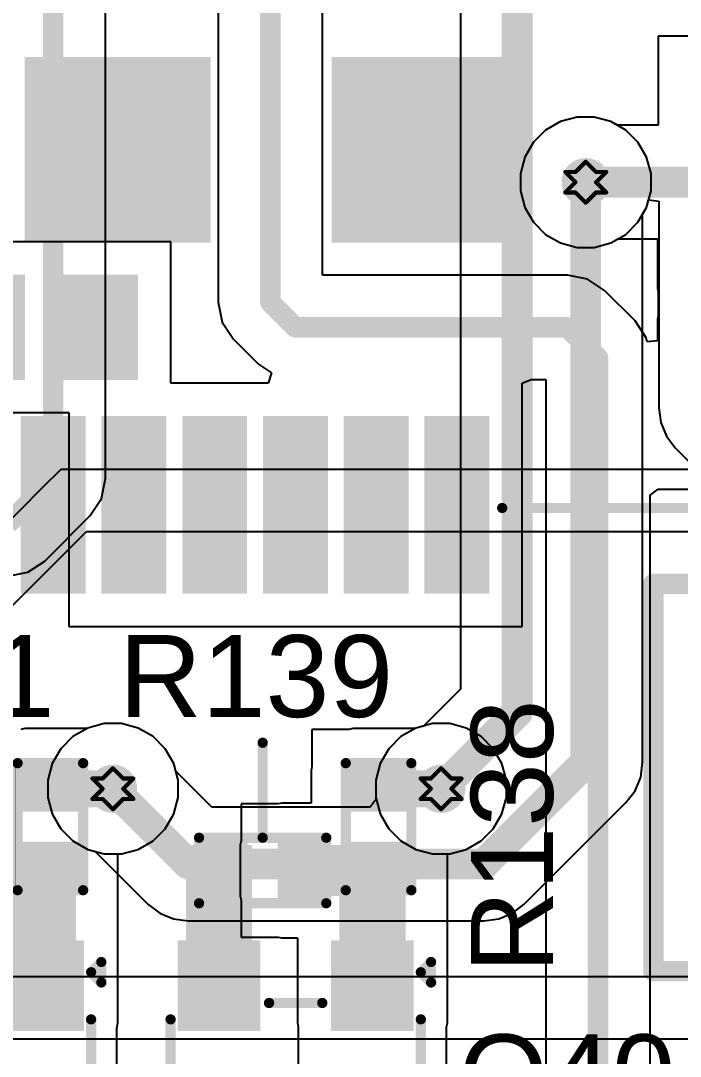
# Model space of a CAD drawing. Header units: inches. Extents: x -3 to 5437, y -3 to 5435.
# Drawn here: x 63.97 to 72.14, y 78.9 to 91.74 of the extents above; entities that cross this region are included whole.
import ezdxf

# ---------------------------------------------------------------- set-up
doc = ezdxf.new("R2010")
doc.units = ezdxf.units.IN
for name, color, linetype in [('Bottom Layer', 5, 'Continuous'), ('Bottom Solder', 6, 'Continuous'), ('Drill Drawing', 1, 'Continuous'), ('GND', 16, 'Continuous'), ('PWR', 76, 'Continuous'), ('Top Layer', 1, 'Continuous'), ('Top Overlay', 2, 'Continuous'), ('Top Paste', 8, 'Continuous'), ('Top Solder', 216, 'Continuous'), ('Via Holes', 16, 'Continuous')]:
    doc.layers.add(name, color=color, linetype=linetype)
doc.styles.add('Arial', font='', dxfattribs={"height": 0.2})
doc.styles.get('Arial').set_extended_font_data('Arial')

# ---------------------------------------------------------------- blocks, each defined once
blk = doc.blocks.new('A7672E__FASE__76')
at = {"layer": 'Top Layer'}
for points in [[(8.65, 6.55), (6.55, 6.55), (6.55, 8.65), (8.65, 8.65)], [(13, 8.3), (13, 7.7), (11, 7.7), (11, 8.3)], [(13, 7.3), (13, 6.7), (11, 6.7), (11, 7.3)], [(13, 6.3), (13, 5.7), (11, 5.7), (11, 6.3)], [(13, 5.3), (13, 4.7), (11, 4.7), (11, 5.3)], [(8.65, 2.75), (6.55, 2.75), (6.55, 4.85), (8.65, 4.85)], [(13, 4.3), (13, 3.7), (11, 3.7), (11, 4.3)], [(10.35, 3.05), (9.25, 3.05), (9.25, 3.95), (10.35, 3.95)], [(13, 3.3), (13, 2.7), (11, 2.7), (11, 3.3)]]:
    blk.add_hatch(color=1, dxfattribs=at).paths.add_polyline_path(points)
at = {"layer": 'Top Paste'}
for points in [[(8.65, 6.55), (6.55, 6.55), (6.55, 8.65), (8.65, 8.65)], [(13, 8.3), (13, 7.7), (11, 7.7), (11, 8.3)], [(13, 7.3), (13, 6.7), (11, 6.7), (11, 7.3)], [(13, 6.3), (13, 5.7), (11, 5.7), (11, 6.3)], [(13, 5.3), (13, 4.7), (11, 4.7), (11, 5.3)], [(8.65, 2.75), (6.55, 2.75), (6.55, 4.85), (8.65, 4.85)], [(13, 4.3), (13, 3.7), (11, 3.7), (11, 4.3)], [(10.35, 3.05), (9.25, 3.05), (9.25, 3.95), (10.35, 3.95)], [(13, 3.3), (13, 2.7), (11, 2.7), (11, 3.3)]]:
    blk.add_hatch(color=8, dxfattribs=at).paths.add_polyline_path(points)
at = {"layer": 'Top Solder'}
for points in [[(8.752, 6.448), (6.448, 6.448), (6.448, 8.752), (8.752, 8.752)], [(13.102, 8.402), (13.102, 7.598), (10.898, 7.598), (10.898, 8.402)], [(13.102, 7.402), (13.102, 6.598), (10.898, 6.598), (10.898, 7.402)], [(13.102, 6.402), (13.102, 5.598), (10.898, 5.598), (10.898, 6.402)], [(13.102, 5.402), (13.102, 4.598), (10.898, 4.598), (10.898, 5.402)], [(8.752, 2.648), (6.448, 2.648), (6.448, 4.952), (8.752, 4.952)], [(13.102, 4.402), (13.102, 3.598), (10.898, 3.598), (10.898, 4.402)], [(10.452, 2.948), (9.148, 2.948), (9.148, 4.052), (10.452, 4.052)], [(13.102, 3.402), (13.102, 2.598), (10.898, 2.598), (10.898, 3.402)], [(10.452, 1.548), (9.148, 1.548), (9.148, 2.652), (10.452, 2.652)]]:
    blk.add_hatch(color=216, dxfattribs=at).paths.add_polyline_path(points)
at = {"layer": 'Top Overlay'}
blk.add_lwpolyline([(12.04, 8.56, 0.127, 0.127, 0), (12.04, 12.065, 0.127, 0.127, 0)], format="xyseb", dxfattribs=at)
blk.add_lwpolyline([(12.008, 8.56, 0.0635, 0.0635, 1), (12.071, 8.56, 0.0635, 0.0635, 1)], format="xyseb", close=True, dxfattribs=at)
blk = doc.blocks.new('SOT_23_89')
at = {"layer": 'Top Layer'}
for points in [[(-0.41, 1.46), (0.41, 1.46), (0.41, 0.54), (-0.41, 0.54)], [(-1.36, -0.54), (-0.54, -0.54), (-0.54, -1.46), (-1.36, -1.46)], [(0.54, -0.54), (1.36, -0.54), (1.36, -1.46), (0.54, -1.46)]]:
    blk.add_hatch(color=1, dxfattribs=at).paths.add_polyline_path(points)
at = {"layer": 'Top Paste'}
for points in [[(-0.41, 1.46), (0.41, 1.46), (0.41, 0.54), (-0.41, 0.54)], [(-1.36, -0.54), (-0.54, -0.54), (-0.54, -1.46), (-1.36, -1.46)], [(0.54, -0.54), (1.36, -0.54), (1.36, -1.46), (0.54, -1.46)]]:
    blk.add_hatch(color=8, dxfattribs=at).paths.add_polyline_path(points)
at = {"layer": 'Top Solder'}
for points in [[(-0.512, 1.562), (0.512, 1.562), (0.512, 0.438), (-0.512, 0.438)], [(-1.462, -0.438), (-0.438, -0.438), (-0.438, -1.562), (-1.462, -1.562)], [(0.438, -0.438), (1.462, -0.438), (1.462, -1.562), (0.438, -1.562)]]:
    blk.add_hatch(color=216, dxfattribs=at).paths.add_polyline_path(points)
at = {"layer": 'Top Overlay'}
for points in [[(-1.549, 0.813, 0.127, 0.127, 0), (-1.549, -0.584, 0.127, 0.127, 0)], [(-0.559, 0.813, 0.127, 0.127, 0), (-1.549, 0.813, 0.127, 0.127, 0)], [(1.549, 0.813, 0.127, 0.127, 0), (0.559, 0.813, 0.127, 0.127, 0)], [(1.549, 0.813, 0.127, 0.127, 0), (1.549, -0.584, 0.127, 0.127, 0)], [(0.33, -0.787, 0.127, 0.127, 0), (-0.33, -0.787, 0.127, 0.127, 0)], [(-1.549, -1.168, 0.127, 0.127, 0), (-1.676, -1.041, 0.127, 0.127, 0)], [(-1.676, -1.041, 0.127, 0.127, 0), (-1.676, -1.295, 0.127, 0.127, 0)], [(-1.549, -1.168, 0.127, 0.127, 0), (-1.676, -1.295, 0.127, 0.127, 0)]]:
    blk.add_lwpolyline(points, format="xyseb", dxfattribs=at)
for points in [[(-1.581, 0.813, 0.0635, 0.0635, 1), (-1.518, 0.813, 0.0635, 0.0635, 1)], [(-1.581, 0.813, 0.0635, 0.0635, 1), (-1.518, 0.813, 0.0635, 0.0635, 1)], [(-0.591, 0.813, 0.0635, 0.0635, 1), (-0.527, 0.813, 0.0635, 0.0635, 1)], [(0.527, 0.813, 0.0635, 0.0635, 1), (0.591, 0.813, 0.0635, 0.0635, 1)], [(1.518, 0.813, 0.0635, 0.0635, 1), (1.581, 0.813, 0.0635, 0.0635, 1)], [(1.518, 0.813, 0.0635, 0.0635, 1), (1.581, 0.813, 0.0635, 0.0635, 1)], [(-1.581, -0.584, 0.0635, 0.0635, 1), (-1.518, -0.584, 0.0635, 0.0635, 1)], [(1.518, -0.584, 0.0635, 0.0635, 1), (1.581, -0.584, 0.0635, 0.0635, 1)], [(-0.362, -0.787, 0.0635, 0.0635, 1), (-0.298, -0.787, 0.0635, 0.0635, 1)], [(0.298, -0.787, 0.0635, 0.0635, 1), (0.362, -0.787, 0.0635, 0.0635, 1)], [(-1.708, -1.041, 0.0635, 0.0635, 1), (-1.645, -1.041, 0.0635, 0.0635, 1)], [(-1.708, -1.041, 0.0635, 0.0635, 1), (-1.645, -1.041, 0.0635, 0.0635, 1)], [(-1.581, -1.168, 0.0635, 0.0635, 1), (-1.518, -1.168, 0.0635, 0.0635, 1)], [(-1.581, -1.168, 0.0635, 0.0635, 1), (-1.518, -1.168, 0.0635, 0.0635, 1)], [(-1.708, -1.295, 0.0635, 0.0635, 1), (-1.645, -1.295, 0.0635, 0.0635, 1)], [(-1.708, -1.295, 0.0635, 0.0635, 1), (-1.645, -1.295, 0.0635, 0.0635, 1)]]:
    blk.add_lwpolyline(points, format="xyseb", close=True, dxfattribs=at)
blk = doc.blocks.new('R___0402_179')
at = {"layer": 'Top Layer'}
for points in [[(-0.699, -0.318), (-0.699, 0.317), (-0.241, 0.317), (-0.241, -0.318)], [(0.241, -0.318), (0.241, 0.317), (0.699, 0.317), (0.699, -0.318)]]:
    blk.add_hatch(color=1, dxfattribs=at).paths.add_polyline_path(points)
at = {"layer": 'Top Paste'}
for points in [[(-0.699, -0.318), (-0.699, 0.317), (-0.241, 0.317), (-0.241, -0.318)], [(0.241, -0.318), (0.241, 0.317), (0.699, 0.317), (0.699, -0.318)]]:
    blk.add_hatch(color=8, dxfattribs=at).paths.add_polyline_path(points)
at = {"layer": 'Top Solder'}
for points in [[(-0.754, -0.373), (-0.754, 0.373), (-0.186, 0.373), (-0.186, -0.373)], [(0.186, -0.373), (0.186, 0.373), (0.754, 0.373), (0.754, -0.373)]]:
    blk.add_hatch(color=216, dxfattribs=at).paths.add_polyline_path(points)
at = {"layer": 'Top Overlay'}
for points in [[(0.787, 0.406, 0.127, 0.127, 0), (-0.787, 0.406, 0.127, 0.127, 0)], [(-0.787, -0.406, 0.127, 0.127, 0), (-0.787, 0.406, 0.127, 0.127, 0)], [(0.787, -0.406, 0.127, 0.127, 0), (0.787, 0.406, 0.127, 0.127, 0)], [(0.787, -0.406, 0.127, 0.127, 0), (-0.787, -0.406, 0.127, 0.127, 0)], [(0.813, -0.432, 0.00323, 0.00323, 0), (-0.813, -0.432, 0.00323, 0.00323, 0)]]:
    blk.add_lwpolyline(points, format="xyseb", dxfattribs=at)
for points in [[(-0.819, 0.406, 0.0635, 0.0635, 1), (-0.756, 0.406, 0.0635, 0.0635, 1)], [(-0.819, 0.406, 0.0635, 0.0635, 1), (-0.756, 0.406, 0.0635, 0.0635, 1)], [(0.756, 0.406, 0.0635, 0.0635, 1), (0.819, 0.406, 0.0635, 0.0635, 1)], [(0.756, 0.406, 0.0635, 0.0635, 1), (0.819, 0.406, 0.0635, 0.0635, 1)], [(-0.819, -0.406, 0.0635, 0.0635, 1), (-0.756, -0.406, 0.0635, 0.0635, 1)], [(-0.819, -0.406, 0.0635, 0.0635, 1), (-0.756, -0.406, 0.0635, 0.0635, 1)], [(0.756, -0.406, 0.0635, 0.0635, 1), (0.819, -0.406, 0.0635, 0.0635, 1)], [(0.756, -0.406, 0.0635, 0.0635, 1), (0.819, -0.406, 0.0635, 0.0635, 1)], [(-0.814, -0.432, 0.00161, 0.00161, 1), (-0.812, -0.432, 0.00161, 0.00161, 1)], [(0.812, -0.432, 0.00161, 0.00161, 1), (0.814, -0.432, 0.00161, 0.00161, 1)]]:
    blk.add_lwpolyline(points, format="xyseb", close=True, dxfattribs=at)
blk = doc.blocks.new('R___0402_181')
at = {"layer": 'Top Layer'}
for points in [[(-0.699, -0.318), (-0.699, 0.318), (-0.241, 0.318), (-0.241, -0.318)], [(0.241, -0.318), (0.241, 0.318), (0.699, 0.318), (0.699, -0.318)]]:
    blk.add_hatch(color=1, dxfattribs=at).paths.add_polyline_path(points)
at = {"layer": 'Top Paste'}
for points in [[(-0.699, -0.318), (-0.699, 0.318), (-0.241, 0.318), (-0.241, -0.318)], [(0.241, -0.318), (0.241, 0.318), (0.699, 0.318), (0.699, -0.318)]]:
    blk.add_hatch(color=8, dxfattribs=at).paths.add_polyline_path(points)
at = {"layer": 'Top Solder'}
for points in [[(-0.754, -0.373), (-0.754, 0.373), (-0.186, 0.373), (-0.186, -0.373)], [(0.186, -0.373), (0.186, 0.373), (0.754, 0.373), (0.754, -0.373)]]:
    blk.add_hatch(color=216, dxfattribs=at).paths.add_polyline_path(points)
at = {"layer": 'Top Overlay'}
for points in [[(-0.787, 0.406, 0.127, 0.127, 0), (0.787, 0.406, 0.127, 0.127, 0)], [(-0.787, -0.406, 0.127, 0.127, 0), (-0.787, 0.406, 0.127, 0.127, 0)], [(0.787, -0.406, 0.127, 0.127, 0), (0.787, 0.406, 0.127, 0.127, 0)], [(-0.787, -0.406, 0.127, 0.127, 0), (0.787, -0.406, 0.127, 0.127, 0)], [(-0.813, -0.432, 0.00323, 0.00323, 0), (0.813, -0.432, 0.00323, 0.00323, 0)]]:
    blk.add_lwpolyline(points, format="xyseb", dxfattribs=at)
for points in [[(-0.819, 0.406, 0.0635, 0.0635, 1), (-0.756, 0.406, 0.0635, 0.0635, 1)], [(-0.819, 0.406, 0.0635, 0.0635, 1), (-0.756, 0.406, 0.0635, 0.0635, 1)], [(0.756, 0.406, 0.0635, 0.0635, 1), (0.819, 0.406, 0.0635, 0.0635, 1)], [(0.756, 0.406, 0.0635, 0.0635, 1), (0.819, 0.406, 0.0635, 0.0635, 1)], [(-0.819, -0.406, 0.0635, 0.0635, 1), (-0.756, -0.406, 0.0635, 0.0635, 1)], [(-0.819, -0.406, 0.0635, 0.0635, 1), (-0.756, -0.406, 0.0635, 0.0635, 1)], [(0.756, -0.406, 0.0635, 0.0635, 1), (0.819, -0.406, 0.0635, 0.0635, 1)], [(0.756, -0.406, 0.0635, 0.0635, 1), (0.819, -0.406, 0.0635, 0.0635, 1)], [(-0.814, -0.432, 0.00161, 0.00161, 1), (-0.812, -0.432, 0.00161, 0.00161, 1)], [(0.812, -0.432, 0.00161, 0.00161, 1), (0.814, -0.432, 0.00161, 0.00161, 1)]]:
    blk.add_lwpolyline(points, format="xyseb", close=True, dxfattribs=at)
blk = doc.blocks.new('R___0402_182')
at = {"layer": 'Top Layer'}
for points in [[(-0.699, -0.318), (-0.699, 0.317), (-0.241, 0.317), (-0.241, -0.318)], [(0.241, -0.318), (0.241, 0.317), (0.699, 0.317), (0.699, -0.318)]]:
    blk.add_hatch(color=1, dxfattribs=at).paths.add_polyline_path(points)
at = {"layer": 'Top Paste'}
for points in [[(-0.699, -0.318), (-0.699, 0.317), (-0.241, 0.317), (-0.241, -0.318)], [(0.241, -0.318), (0.241, 0.317), (0.699, 0.317), (0.699, -0.318)]]:
    blk.add_hatch(color=8, dxfattribs=at).paths.add_polyline_path(points)
at = {"layer": 'Top Solder'}
for points in [[(-0.754, -0.373), (-0.754, 0.373), (-0.186, 0.373), (-0.186, -0.373)], [(0.186, -0.373), (0.186, 0.373), (0.754, 0.373), (0.754, -0.373)]]:
    blk.add_hatch(color=216, dxfattribs=at).paths.add_polyline_path(points)
at = {"layer": 'Top Overlay'}
for points in [[(0.787, 0.406, 0.127, 0.127, 0), (-0.787, 0.406, 0.127, 0.127, 0)], [(-0.787, -0.406, 0.127, 0.127, 0), (-0.787, 0.406, 0.127, 0.127, 0)], [(0.787, -0.406, 0.127, 0.127, 0), (0.787, 0.406, 0.127, 0.127, 0)], [(0.787, -0.406, 0.127, 0.127, 0), (-0.787, -0.406, 0.127, 0.127, 0)], [(0.813, -0.432, 0.00323, 0.00323, 0), (-0.813, -0.432, 0.00323, 0.00323, 0)]]:
    blk.add_lwpolyline(points, format="xyseb", dxfattribs=at)
for points in [[(-0.819, 0.406, 0.0635, 0.0635, 1), (-0.756, 0.406, 0.0635, 0.0635, 1)], [(-0.819, 0.406, 0.0635, 0.0635, 1), (-0.756, 0.406, 0.0635, 0.0635, 1)], [(0.756, 0.406, 0.0635, 0.0635, 1), (0.819, 0.406, 0.0635, 0.0635, 1)], [(0.756, 0.406, 0.0635, 0.0635, 1), (0.819, 0.406, 0.0635, 0.0635, 1)], [(-0.819, -0.406, 0.0635, 0.0635, 1), (-0.756, -0.406, 0.0635, 0.0635, 1)], [(-0.819, -0.406, 0.0635, 0.0635, 1), (-0.756, -0.406, 0.0635, 0.0635, 1)], [(0.756, -0.406, 0.0635, 0.0635, 1), (0.819, -0.406, 0.0635, 0.0635, 1)], [(0.756, -0.406, 0.0635, 0.0635, 1), (0.819, -0.406, 0.0635, 0.0635, 1)], [(-0.814, -0.432, 0.00161, 0.00161, 1), (-0.812, -0.432, 0.00161, 0.00161, 1)], [(0.812, -0.432, 0.00161, 0.00161, 1), (0.814, -0.432, 0.00161, 0.00161, 1)]]:
    blk.add_lwpolyline(points, format="xyseb", close=True, dxfattribs=at)
blk = doc.blocks.new('SOT_23_198')
at = {"layer": 'Top Layer'}
for points in [[(-0.41, 1.46), (0.41, 1.46), (0.41, 0.54), (-0.41, 0.54)], [(-1.36, -0.54), (-0.54, -0.54), (-0.54, -1.46), (-1.36, -1.46)], [(0.54, -0.54), (1.36, -0.54), (1.36, -1.46), (0.54, -1.46)]]:
    blk.add_hatch(color=1, dxfattribs=at).paths.add_polyline_path(points)
at = {"layer": 'Top Paste'}
for points in [[(-0.41, 1.46), (0.41, 1.46), (0.41, 0.54), (-0.41, 0.54)], [(-1.36, -0.54), (-0.54, -0.54), (-0.54, -1.46), (-1.36, -1.46)], [(0.54, -0.54), (1.36, -0.54), (1.36, -1.46), (0.54, -1.46)]]:
    blk.add_hatch(color=8, dxfattribs=at).paths.add_polyline_path(points)
at = {"layer": 'Top Solder'}
for points in [[(-0.512, 1.562), (0.512, 1.562), (0.512, 0.438), (-0.512, 0.438)], [(-1.462, -0.438), (-0.438, -0.438), (-0.438, -1.562), (-1.462, -1.562)], [(0.438, -0.438), (1.462, -0.438), (1.462, -1.562), (0.438, -1.562)]]:
    blk.add_hatch(color=216, dxfattribs=at).paths.add_polyline_path(points)
at = {"layer": 'Top Overlay'}
for points in [[(-1.549, 0.813, 0.127, 0.127, 0), (-1.549, -0.584, 0.127, 0.127, 0)], [(-0.559, 0.813, 0.127, 0.127, 0), (-1.549, 0.813, 0.127, 0.127, 0)], [(1.549, 0.813, 0.127, 0.127, 0), (0.559, 0.813, 0.127, 0.127, 0)], [(1.549, 0.813, 0.127, 0.127, 0), (1.549, -0.584, 0.127, 0.127, 0)], [(0.33, -0.787, 0.127, 0.127, 0), (-0.33, -0.787, 0.127, 0.127, 0)], [(-1.549, -1.168, 0.127, 0.127, 0), (-1.676, -1.041, 0.127, 0.127, 0)], [(-1.676, -1.041, 0.127, 0.127, 0), (-1.676, -1.295, 0.127, 0.127, 0)], [(-1.549, -1.168, 0.127, 0.127, 0), (-1.676, -1.295, 0.127, 0.127, 0)]]:
    blk.add_lwpolyline(points, format="xyseb", dxfattribs=at)
for points in [[(-1.581, 0.813, 0.0635, 0.0635, 1), (-1.518, 0.813, 0.0635, 0.0635, 1)], [(-1.581, 0.813, 0.0635, 0.0635, 1), (-1.518, 0.813, 0.0635, 0.0635, 1)], [(-0.591, 0.813, 0.0635, 0.0635, 1), (-0.527, 0.813, 0.0635, 0.0635, 1)], [(0.527, 0.813, 0.0635, 0.0635, 1), (0.591, 0.813, 0.0635, 0.0635, 1)], [(1.518, 0.813, 0.0635, 0.0635, 1), (1.581, 0.813, 0.0635, 0.0635, 1)], [(1.518, 0.813, 0.0635, 0.0635, 1), (1.581, 0.813, 0.0635, 0.0635, 1)], [(-1.581, -0.584, 0.0635, 0.0635, 1), (-1.518, -0.584, 0.0635, 0.0635, 1)], [(1.518, -0.584, 0.0635, 0.0635, 1), (1.581, -0.584, 0.0635, 0.0635, 1)], [(-0.362, -0.787, 0.0635, 0.0635, 1), (-0.298, -0.787, 0.0635, 0.0635, 1)], [(0.298, -0.787, 0.0635, 0.0635, 1), (0.362, -0.787, 0.0635, 0.0635, 1)], [(-1.708, -1.041, 0.0635, 0.0635, 1), (-1.645, -1.041, 0.0635, 0.0635, 1)], [(-1.708, -1.041, 0.0635, 0.0635, 1), (-1.645, -1.041, 0.0635, 0.0635, 1)], [(-1.581, -1.168, 0.0635, 0.0635, 1), (-1.518, -1.168, 0.0635, 0.0635, 1)], [(-1.581, -1.168, 0.0635, 0.0635, 1), (-1.518, -1.168, 0.0635, 0.0635, 1)], [(-1.708, -1.295, 0.0635, 0.0635, 1), (-1.645, -1.295, 0.0635, 0.0635, 1)], [(-1.708, -1.295, 0.0635, 0.0635, 1), (-1.645, -1.295, 0.0635, 0.0635, 1)]]:
    blk.add_lwpolyline(points, format="xyseb", close=True, dxfattribs=at)

msp = doc.modelspace()

# ---------------------------------------------------------------- hatches: boundary and pattern name
at = {"layer": 'Bottom Layer'}
h = msp.add_hatch(color=5, dxfattribs=at)
edge = h.paths.add_edge_path()
edge.add_arc((70.968, 89.738), 0.3, 0, 360)
h = msp.add_hatch(color=5, dxfattribs=at)
edge = h.paths.add_edge_path()
edge.add_arc((65.113, 82.22), 0.3, 0, 360)
h = msp.add_hatch(color=5, dxfattribs=at)
edge = h.paths.add_edge_path()
edge.add_arc((69.177, 82.22), 0.3, 0, 360)
at = {"layer": 'Bottom Solder'}
h = msp.add_hatch(color=6, dxfattribs=at)
edge = h.paths.add_edge_path()
edge.add_arc((65.113, 82.22), 0.15, 0, 360)
h = msp.add_hatch(color=6, dxfattribs=at)
edge = h.paths.add_edge_path()
edge.add_arc((69.177, 82.22), 0.15, 0, 360)
at = {"layer": 'GND'}
h = msp.add_hatch(color=16, dxfattribs=at)
edge = h.paths.add_edge_path()
edge.add_arc((70.968, 89.738), 0.3, 0, 360)
h = msp.add_hatch(color=16, dxfattribs=at)
edge = h.paths.add_edge_path()
edge.add_arc((65.113, 82.22), 0.3, 0, 360)
h = msp.add_hatch(color=16, dxfattribs=at)
edge = h.paths.add_edge_path()
edge.add_arc((69.177, 82.22), 0.3, 0, 360)
at = {"layer": 'PWR'}
h = msp.add_hatch(color=76, dxfattribs=at)
edge = h.paths.add_edge_path()
edge.add_arc((70.968, 89.738), 0.3, 0, 360)
h = msp.add_hatch(color=76, dxfattribs=at)
edge = h.paths.add_edge_path()
edge.add_arc((65.113, 82.22), 0.3, 0, 360)
h = msp.add_hatch(color=76, dxfattribs=at)
edge = h.paths.add_edge_path()
edge.add_arc((69.177, 82.22), 0.3, 0, 360)
at = {"layer": 'Top Layer'}
h = msp.add_hatch(color=1, dxfattribs=at)
edge = h.paths.add_edge_path()
edge.add_arc((70.968, 89.738), 0.3, 0, 360)
for points in [[(64.021, 81.991), (65.113, 81.991), (65.113, 82.448), (64.021, 82.448)], [(68.085, 81.991), (69.177, 81.991), (69.177, 82.448), (68.085, 82.448)], [(63.09, 80.886), (64.647, 80.886), (64.647, 81.521), (63.09, 81.521)], [(63.833, 79.318), (64.656, 79.318), (64.656, 81.525), (63.833, 81.525)], [(66.016, 79.318), (66.836, 79.318), (66.836, 81.525), (66.016, 81.525)], [(67.208, 80.89), (68.736, 80.89), (68.736, 81.525), (67.208, 81.525)], [(67.916, 79.318), (68.736, 79.318), (68.736, 81.432), (67.916, 81.432)]]:
    msp.add_hatch(color=1, dxfattribs=at).paths.add_polyline_path(points)
h = msp.add_hatch(color=1, dxfattribs=at)
edge = h.paths.add_edge_path()
edge.add_arc((65.113, 82.22), 0.3, 0, 360)
h = msp.add_hatch(color=1, dxfattribs=at)
edge = h.paths.add_edge_path()
edge.add_arc((69.177, 82.22), 0.3, 0, 360)
at = {"layer": 'Top Solder'}
h = msp.add_hatch(color=216, dxfattribs=at)
edge = h.paths.add_edge_path()
edge.add_arc((65.113, 82.22), 0.15, 0, 360)
h = msp.add_hatch(color=216, dxfattribs=at)
edge = h.paths.add_edge_path()
edge.add_arc((69.177, 82.22), 0.15, 0, 360)
at = {"layer": 'Via Holes'}
h = msp.add_hatch(color=7, dxfattribs=at)
edge = h.paths.add_edge_path()
edge.add_arc((70.968, 89.738), 0.15, 0, 360)
h = msp.add_hatch(color=7, dxfattribs=at)
edge = h.paths.add_edge_path()
edge.add_arc((65.113, 82.22), 0.15, 0, 360)
h = msp.add_hatch(color=7, dxfattribs=at)
edge = h.paths.add_edge_path()
edge.add_arc((69.177, 82.22), 0.15, 0, 360)

# ---------------------------------------------------------------- linework, layer by layer
at = {"layer": 'Bottom Layer'}
for p, q in [((69.415, 103.248), (69.415, 83.455)), ((65.02, 86.064), (65.02, 102.759)), ((71.721, 89.426), (71.746, 89.521)), ((71.746, 89.521), (71.873, 89.504)), ((71.873, 89.504), (71.873, 86.941)), ((71.672, 89.342), (71.721, 89.426)), ((71.672, 82.548), (71.672, 89.342)), ((71.873, 86.941), (71.897, 86.759)), ((71.897, 86.759), (71.967, 86.589)), ((71.967, 86.589), (72.079, 86.443)), ((72.079, 86.443), (73.174, 85.348)), ((64.971, 85.816), (65.02, 86.064)), ((64.83, 85.606), (64.971, 85.816)), ((64.268, 85.043), (64.83, 85.606)), ((64.058, 84.903), (64.268, 85.043)), ((63.81, 84.854), (64.058, 84.903)), ((69.415, 83.455), (68.958, 82.998)), ((64.801, 82.973), (64.616, 82.866)), ((65.006, 83.028), (64.801, 82.973)), ((65.219, 83.028), (65.006, 83.028)), ((65.424, 82.973), (65.219, 83.028)), ((65.609, 82.866), (65.424, 82.973)), ((68.865, 82.973), (68.68, 82.866)), ((68.958, 82.998), (68.865, 82.973)), ((64.616, 82.866), (64.466, 82.716)), ((65.759, 82.716), (65.609, 82.866)), ((68.68, 82.866), (68.53, 82.716)), ((64.466, 82.716), (64.36, 82.532)), ((65.866, 82.532), (65.759, 82.716)), ((68.53, 82.716), (68.424, 82.532)), ((71.648, 82.365), (71.672, 82.548)), ((64.36, 82.532), (64.305, 82.326)), ((65.891, 82.438), (65.866, 82.532)), ((66.337, 81.992), (65.891, 82.438)), ((68.424, 82.532), (68.369, 82.326)), ((64.305, 82.326), (64.305, 82.113)), ((68.369, 82.326), (68.369, 82.113)), ((71.578, 82.196), (71.648, 82.365)), ((71.466, 82.05), (71.578, 82.196)), ((64.305, 82.113), (64.36, 81.908)), ((68.374, 82.093), (68.297, 81.992)), ((68.369, 82.113), (68.374, 82.093)), ((70.206, 80.789), (71.466, 82.05)), ((64.36, 81.908), (64.466, 81.724)), ((68.297, 81.992), (66.337, 81.992)), ((64.466, 81.724), (64.616, 81.573)), ((64.616, 81.573), (64.801, 81.467)), ((64.801, 81.467), (64.894, 81.442)), ((64.894, 81.442), (65.547, 80.789)), ((65.547, 80.789), (65.692, 80.678)), ((70.06, 80.678), (70.206, 80.789)), ((65.692, 80.678), (65.862, 80.607)), ((69.89, 80.607), (70.06, 80.678)), ((65.862, 80.607), (66.045, 80.583)), ((66.045, 80.583), (69.707, 80.583)), ((69.707, 80.583), (69.89, 80.607))]:
    msp.add_line(p, q, dxfattribs=at)
for points in [[(64.372, 86.064, 0.254, 0.254, 0), (64.372, 108.611, 0.254, 0.254, 0)], [(70.119, 83.163, 0.381, 0.381, 0), (70.119, 103.248, 0.381, 0.381, 0)], [(70.968, 82.548, 0.381, 0.381, 0), (70.968, 89.738, 0.381, 0.381, 0)], [(63.81, 85.501, 0.254, 0.254, 0), (64.372, 86.064, 0.254, 0.254, 0)], [(69.177, 82.22, 0.381, 0.381, 0), (70.119, 83.163, 0.381, 0.381, 0)], [(69.707, 81.288, 0.381, 0.381, 0), (70.968, 82.548, 0.381, 0.381, 0)], [(65.113, 82.22, 0.381, 0.381, 0), (66.045, 81.288, 0.381, 0.381, 0)], [(66.045, 81.288, 0.381, 0.381, 0), (69.707, 81.288, 0.381, 0.381, 0)]]:
    msp.add_lwpolyline(points, format="xyseb", dxfattribs=at)
for points in [[(70.872, 89.738, 0.191, 0.191, 1), (71.063, 89.738, 0.191, 0.191, 1)], [(64.309, 86.064, 0.127, 0.127, 1), (64.436, 86.064, 0.127, 0.127, 1)], [(64.309, 86.064, 0.127, 0.127, 1), (64.436, 86.064, 0.127, 0.127, 1)], [(70.024, 83.163, 0.191, 0.191, 1), (70.215, 83.163, 0.191, 0.191, 1)], [(70.024, 83.163, 0.191, 0.191, 1), (70.215, 83.163, 0.191, 0.191, 1)], [(70.872, 82.548, 0.191, 0.191, 1), (71.063, 82.548, 0.191, 0.191, 1)], [(70.872, 82.548, 0.191, 0.191, 1), (71.063, 82.548, 0.191, 0.191, 1)], [(65.017, 82.22, 0.191, 0.191, 1), (65.208, 82.22, 0.191, 0.191, 1)], [(69.081, 82.22, 0.191, 0.191, 1), (69.272, 82.22, 0.191, 0.191, 1)], [(65.949, 81.288, 0.191, 0.191, 1), (66.14, 81.288, 0.191, 0.191, 1)], [(65.949, 81.288, 0.191, 0.191, 1), (66.14, 81.288, 0.191, 0.191, 1)], [(69.612, 81.288, 0.191, 0.191, 1), (69.803, 81.288, 0.191, 0.191, 1)], [(69.612, 81.288, 0.191, 0.191, 1), (69.803, 81.288, 0.191, 0.191, 1)]]:
    msp.add_lwpolyline(points, format="xyseb", close=True, dxfattribs=at)
at = {"layer": 'Drill Drawing'}
for points in [[(70.841, 89.865, 0.0508, 0.0508, 0), (70.968, 89.992, 0.0508, 0.0508, 0)], [(70.968, 89.992, 0.0508, 0.0508, 0), (71.095, 89.865, 0.0508, 0.0508, 0)], [(70.714, 89.865, 0.0508, 0.0508, 0), (70.841, 89.738, 0.0508, 0.0508, 0)], [(70.714, 89.865, 0.0508, 0.0508, 0), (70.841, 89.865, 0.0508, 0.0508, 0)], [(71.095, 89.865, 0.0508, 0.0508, 0), (71.222, 89.865, 0.0508, 0.0508, 0)], [(71.095, 89.738, 0.0508, 0.0508, 0), (71.222, 89.865, 0.0508, 0.0508, 0)], [(70.714, 89.611, 0.0508, 0.0508, 0), (70.841, 89.738, 0.0508, 0.0508, 0)], [(71.095, 89.738, 0.0508, 0.0508, 0), (71.222, 89.611, 0.0508, 0.0508, 0)], [(70.714, 89.611, 0.0508, 0.0508, 0), (70.841, 89.611, 0.0508, 0.0508, 0)], [(70.841, 89.611, 0.0508, 0.0508, 0), (70.968, 89.484, 0.0508, 0.0508, 0)], [(70.968, 89.484, 0.0508, 0.0508, 0), (71.095, 89.611, 0.0508, 0.0508, 0)], [(71.095, 89.611, 0.0508, 0.0508, 0), (71.222, 89.611, 0.0508, 0.0508, 0)], [(64.986, 82.347, 0.0508, 0.0508, 0), (65.113, 82.474, 0.0508, 0.0508, 0)], [(65.113, 82.474, 0.0508, 0.0508, 0), (65.24, 82.347, 0.0508, 0.0508, 0)], [(69.05, 82.347, 0.0508, 0.0508, 0), (69.177, 82.474, 0.0508, 0.0508, 0)], [(69.177, 82.474, 0.0508, 0.0508, 0), (69.304, 82.347, 0.0508, 0.0508, 0)], [(64.859, 82.347, 0.0508, 0.0508, 0), (64.986, 82.22, 0.0508, 0.0508, 0)], [(64.859, 82.347, 0.0508, 0.0508, 0), (64.986, 82.347, 0.0508, 0.0508, 0)], [(65.24, 82.347, 0.0508, 0.0508, 0), (65.367, 82.347, 0.0508, 0.0508, 0)], [(65.24, 82.22, 0.0508, 0.0508, 0), (65.367, 82.347, 0.0508, 0.0508, 0)], [(68.923, 82.347, 0.0508, 0.0508, 0), (69.05, 82.22, 0.0508, 0.0508, 0)], [(68.923, 82.347, 0.0508, 0.0508, 0), (69.05, 82.347, 0.0508, 0.0508, 0)], [(69.304, 82.347, 0.0508, 0.0508, 0), (69.431, 82.347, 0.0508, 0.0508, 0)], [(69.304, 82.22, 0.0508, 0.0508, 0), (69.431, 82.347, 0.0508, 0.0508, 0)], [(64.859, 82.093, 0.0508, 0.0508, 0), (64.986, 82.22, 0.0508, 0.0508, 0)], [(65.24, 82.22, 0.0508, 0.0508, 0), (65.367, 82.093, 0.0508, 0.0508, 0)], [(68.923, 82.093, 0.0508, 0.0508, 0), (69.05, 82.22, 0.0508, 0.0508, 0)], [(69.304, 82.22, 0.0508, 0.0508, 0), (69.431, 82.093, 0.0508, 0.0508, 0)], [(64.859, 82.093, 0.0508, 0.0508, 0), (64.986, 82.093, 0.0508, 0.0508, 0)], [(64.986, 82.093, 0.0508, 0.0508, 0), (65.113, 81.966, 0.0508, 0.0508, 0)], [(65.113, 81.966, 0.0508, 0.0508, 0), (65.24, 82.093, 0.0508, 0.0508, 0)], [(65.24, 82.093, 0.0508, 0.0508, 0), (65.367, 82.093, 0.0508, 0.0508, 0)], [(68.923, 82.093, 0.0508, 0.0508, 0), (69.05, 82.093, 0.0508, 0.0508, 0)], [(69.05, 82.093, 0.0508, 0.0508, 0), (69.177, 81.966, 0.0508, 0.0508, 0)], [(69.177, 81.966, 0.0508, 0.0508, 0), (69.304, 82.093, 0.0508, 0.0508, 0)], [(69.304, 82.093, 0.0508, 0.0508, 0), (69.431, 82.093, 0.0508, 0.0508, 0)]]:
    msp.add_lwpolyline(points, format="xyseb", dxfattribs=at)
for points in [[(70.955, 89.992, 0.0254, 0.0254, 1), (70.98, 89.992, 0.0254, 0.0254, 1)], [(70.955, 89.992, 0.0254, 0.0254, 1), (70.98, 89.992, 0.0254, 0.0254, 1)], [(70.701, 89.865, 0.0254, 0.0254, 1), (70.726, 89.865, 0.0254, 0.0254, 1)], [(70.701, 89.865, 0.0254, 0.0254, 1), (70.726, 89.865, 0.0254, 0.0254, 1)], [(70.828, 89.865, 0.0254, 0.0254, 1), (70.853, 89.865, 0.0254, 0.0254, 1)], [(70.828, 89.865, 0.0254, 0.0254, 1), (70.853, 89.865, 0.0254, 0.0254, 1)], [(71.082, 89.865, 0.0254, 0.0254, 1), (71.107, 89.865, 0.0254, 0.0254, 1)], [(71.082, 89.865, 0.0254, 0.0254, 1), (71.107, 89.865, 0.0254, 0.0254, 1)], [(71.209, 89.865, 0.0254, 0.0254, 1), (71.234, 89.865, 0.0254, 0.0254, 1)], [(71.209, 89.865, 0.0254, 0.0254, 1), (71.234, 89.865, 0.0254, 0.0254, 1)], [(70.828, 89.738, 0.0254, 0.0254, 1), (70.853, 89.738, 0.0254, 0.0254, 1)], [(70.828, 89.738, 0.0254, 0.0254, 1), (70.853, 89.738, 0.0254, 0.0254, 1)], [(71.082, 89.738, 0.0254, 0.0254, 1), (71.107, 89.738, 0.0254, 0.0254, 1)], [(71.082, 89.738, 0.0254, 0.0254, 1), (71.107, 89.738, 0.0254, 0.0254, 1)], [(70.701, 89.611, 0.0254, 0.0254, 1), (70.726, 89.611, 0.0254, 0.0254, 1)], [(70.701, 89.611, 0.0254, 0.0254, 1), (70.726, 89.611, 0.0254, 0.0254, 1)], [(70.828, 89.611, 0.0254, 0.0254, 1), (70.853, 89.611, 0.0254, 0.0254, 1)], [(70.828, 89.611, 0.0254, 0.0254, 1), (70.853, 89.611, 0.0254, 0.0254, 1)], [(71.082, 89.611, 0.0254, 0.0254, 1), (71.107, 89.611, 0.0254, 0.0254, 1)], [(71.082, 89.611, 0.0254, 0.0254, 1), (71.107, 89.611, 0.0254, 0.0254, 1)], [(71.209, 89.611, 0.0254, 0.0254, 1), (71.234, 89.611, 0.0254, 0.0254, 1)], [(71.209, 89.611, 0.0254, 0.0254, 1), (71.234, 89.611, 0.0254, 0.0254, 1)], [(70.955, 89.484, 0.0254, 0.0254, 1), (70.98, 89.484, 0.0254, 0.0254, 1)], [(70.955, 89.484, 0.0254, 0.0254, 1), (70.98, 89.484, 0.0254, 0.0254, 1)], [(65.1, 82.474, 0.0254, 0.0254, 1), (65.125, 82.474, 0.0254, 0.0254, 1)], [(65.1, 82.474, 0.0254, 0.0254, 1), (65.125, 82.474, 0.0254, 0.0254, 1)], [(69.164, 82.474, 0.0254, 0.0254, 1), (69.189, 82.474, 0.0254, 0.0254, 1)], [(69.164, 82.474, 0.0254, 0.0254, 1), (69.189, 82.474, 0.0254, 0.0254, 1)], [(64.846, 82.347, 0.0254, 0.0254, 1), (64.871, 82.347, 0.0254, 0.0254, 1)], [(64.846, 82.347, 0.0254, 0.0254, 1), (64.871, 82.347, 0.0254, 0.0254, 1)], [(64.973, 82.347, 0.0254, 0.0254, 1), (64.998, 82.347, 0.0254, 0.0254, 1)], [(64.973, 82.347, 0.0254, 0.0254, 1), (64.998, 82.347, 0.0254, 0.0254, 1)], [(65.227, 82.347, 0.0254, 0.0254, 1), (65.252, 82.347, 0.0254, 0.0254, 1)], [(65.227, 82.347, 0.0254, 0.0254, 1), (65.252, 82.347, 0.0254, 0.0254, 1)], [(65.354, 82.347, 0.0254, 0.0254, 1), (65.379, 82.347, 0.0254, 0.0254, 1)], [(65.354, 82.347, 0.0254, 0.0254, 1), (65.379, 82.347, 0.0254, 0.0254, 1)], [(68.91, 82.347, 0.0254, 0.0254, 1), (68.935, 82.347, 0.0254, 0.0254, 1)], [(68.91, 82.347, 0.0254, 0.0254, 1), (68.935, 82.347, 0.0254, 0.0254, 1)], [(69.037, 82.347, 0.0254, 0.0254, 1), (69.062, 82.347, 0.0254, 0.0254, 1)], [(69.037, 82.347, 0.0254, 0.0254, 1), (69.062, 82.347, 0.0254, 0.0254, 1)], [(69.291, 82.347, 0.0254, 0.0254, 1), (69.316, 82.347, 0.0254, 0.0254, 1)], [(69.291, 82.347, 0.0254, 0.0254, 1), (69.316, 82.347, 0.0254, 0.0254, 1)], [(69.418, 82.347, 0.0254, 0.0254, 1), (69.443, 82.347, 0.0254, 0.0254, 1)], [(69.418, 82.347, 0.0254, 0.0254, 1), (69.443, 82.347, 0.0254, 0.0254, 1)], [(64.973, 82.22, 0.0254, 0.0254, 1), (64.998, 82.22, 0.0254, 0.0254, 1)], [(64.973, 82.22, 0.0254, 0.0254, 1), (64.998, 82.22, 0.0254, 0.0254, 1)], [(65.227, 82.22, 0.0254, 0.0254, 1), (65.252, 82.22, 0.0254, 0.0254, 1)], [(65.227, 82.22, 0.0254, 0.0254, 1), (65.252, 82.22, 0.0254, 0.0254, 1)], [(69.037, 82.22, 0.0254, 0.0254, 1), (69.062, 82.22, 0.0254, 0.0254, 1)], [(69.037, 82.22, 0.0254, 0.0254, 1), (69.062, 82.22, 0.0254, 0.0254, 1)], [(69.291, 82.22, 0.0254, 0.0254, 1), (69.316, 82.22, 0.0254, 0.0254, 1)], [(69.291, 82.22, 0.0254, 0.0254, 1), (69.316, 82.22, 0.0254, 0.0254, 1)], [(64.846, 82.093, 0.0254, 0.0254, 1), (64.871, 82.093, 0.0254, 0.0254, 1)], [(64.846, 82.093, 0.0254, 0.0254, 1), (64.871, 82.093, 0.0254, 0.0254, 1)], [(64.973, 82.093, 0.0254, 0.0254, 1), (64.998, 82.093, 0.0254, 0.0254, 1)], [(64.973, 82.093, 0.0254, 0.0254, 1), (64.998, 82.093, 0.0254, 0.0254, 1)], [(65.227, 82.093, 0.0254, 0.0254, 1), (65.252, 82.093, 0.0254, 0.0254, 1)], [(65.227, 82.093, 0.0254, 0.0254, 1), (65.252, 82.093, 0.0254, 0.0254, 1)], [(65.354, 82.093, 0.0254, 0.0254, 1), (65.379, 82.093, 0.0254, 0.0254, 1)], [(65.354, 82.093, 0.0254, 0.0254, 1), (65.379, 82.093, 0.0254, 0.0254, 1)], [(68.91, 82.093, 0.0254, 0.0254, 1), (68.935, 82.093, 0.0254, 0.0254, 1)], [(68.91, 82.093, 0.0254, 0.0254, 1), (68.935, 82.093, 0.0254, 0.0254, 1)], [(69.037, 82.093, 0.0254, 0.0254, 1), (69.062, 82.093, 0.0254, 0.0254, 1)], [(69.037, 82.093, 0.0254, 0.0254, 1), (69.062, 82.093, 0.0254, 0.0254, 1)], [(69.291, 82.093, 0.0254, 0.0254, 1), (69.316, 82.093, 0.0254, 0.0254, 1)], [(69.291, 82.093, 0.0254, 0.0254, 1), (69.316, 82.093, 0.0254, 0.0254, 1)], [(69.418, 82.093, 0.0254, 0.0254, 1), (69.443, 82.093, 0.0254, 0.0254, 1)], [(69.418, 82.093, 0.0254, 0.0254, 1), (69.443, 82.093, 0.0254, 0.0254, 1)], [(65.1, 81.966, 0.0254, 0.0254, 1), (65.125, 81.966, 0.0254, 0.0254, 1)], [(65.1, 81.966, 0.0254, 0.0254, 1), (65.125, 81.966, 0.0254, 0.0254, 1)], [(69.164, 81.966, 0.0254, 0.0254, 1), (69.189, 81.966, 0.0254, 0.0254, 1)], [(69.164, 81.966, 0.0254, 0.0254, 1), (69.189, 81.966, 0.0254, 0.0254, 1)]]:
    msp.add_lwpolyline(points, format="xyseb", close=True, dxfattribs=at)
at = {"layer": 'GND'}
for p, q in [((70.861, 90.546), (70.656, 90.491)), ((71.074, 90.546), (70.861, 90.546)), ((71.279, 90.491), (71.074, 90.546)), ((70.471, 90.385), (70.321, 90.234)), ((70.656, 90.491), (70.471, 90.385)), ((71.464, 90.385), (71.279, 90.491)), ((71.614, 90.234), (71.464, 90.385)), ((70.321, 90.234), (70.215, 90.05)), ((71.721, 90.05), (71.614, 90.234)), ((70.215, 90.05), (70.16, 89.845)), ((71.776, 89.845), (71.721, 90.05)), ((70.16, 89.845), (70.16, 89.632)), ((71.776, 89.632), (71.776, 89.845)), ((70.16, 89.632), (70.215, 89.426)), ((71.721, 89.426), (71.776, 89.632)), ((70.215, 89.426), (70.321, 89.242)), ((71.614, 89.242), (71.721, 89.426)), ((70.321, 89.242), (70.471, 89.092)), ((71.464, 89.092), (71.614, 89.242)), ((70.471, 89.092), (70.656, 88.985)), ((71.279, 88.985), (71.464, 89.092)), ((70.656, 88.985), (70.861, 88.93)), ((71.074, 88.93), (71.279, 88.985)), ((70.861, 88.93), (71.074, 88.93)), ((64.801, 82.973), (64.616, 82.866)), ((65.006, 83.028), (64.801, 82.973)), ((65.219, 83.028), (65.006, 83.028)), ((65.424, 82.973), (65.219, 83.028)), ((65.609, 82.866), (65.424, 82.973)), ((68.865, 82.973), (68.68, 82.866)), ((69.07, 83.028), (68.865, 82.973)), ((69.283, 83.028), (69.07, 83.028)), ((69.488, 82.973), (69.283, 83.028)), ((69.673, 82.866), (69.488, 82.973)), ((64.616, 82.866), (64.466, 82.716)), ((65.759, 82.716), (65.609, 82.866)), ((68.68, 82.866), (68.53, 82.716)), ((69.823, 82.716), (69.673, 82.866)), ((64.466, 82.716), (64.36, 82.532)), ((65.866, 82.532), (65.759, 82.716)), ((68.53, 82.716), (68.424, 82.532)), ((69.93, 82.532), (69.823, 82.716)), ((64.36, 82.532), (64.305, 82.326)), ((65.921, 82.326), (65.866, 82.532)), ((68.424, 82.532), (68.369, 82.326)), ((69.985, 82.326), (69.93, 82.532)), ((64.305, 82.326), (64.305, 82.113)), ((65.921, 82.113), (65.921, 82.326)), ((68.369, 82.326), (68.369, 82.113)), ((69.985, 82.113), (69.985, 82.326)), ((64.305, 82.113), (64.36, 81.908)), ((65.866, 81.908), (65.921, 82.113)), ((68.369, 82.113), (68.424, 81.908)), ((69.93, 81.908), (69.985, 82.113)), ((64.36, 81.908), (64.466, 81.724)), ((65.759, 81.724), (65.866, 81.908)), ((68.424, 81.908), (68.53, 81.724)), ((69.823, 81.724), (69.93, 81.908)), ((64.466, 81.724), (64.616, 81.573)), ((65.609, 81.573), (65.759, 81.724)), ((68.53, 81.724), (68.68, 81.573)), ((69.673, 81.573), (69.823, 81.724)), ((64.616, 81.573), (64.801, 81.467)), ((65.424, 81.467), (65.609, 81.573)), ((68.68, 81.573), (68.865, 81.467)), ((69.488, 81.467), (69.673, 81.573)), ((64.801, 81.467), (65.006, 81.412)), ((65.006, 81.412), (65.219, 81.412)), ((65.219, 81.412), (65.424, 81.467)), ((68.865, 81.467), (69.07, 81.412)), ((69.07, 81.412), (69.283, 81.412)), ((69.283, 81.412), (69.488, 81.467))]:
    msp.add_line(p, q, dxfattribs=at)
at = {"layer": 'PWR'}
for p, q in [((70.861, 90.546), (70.656, 90.491)), ((71.074, 90.546), (70.861, 90.546)), ((71.279, 90.491), (71.074, 90.546)), ((70.471, 90.385), (70.321, 90.234)), ((70.656, 90.491), (70.471, 90.385)), ((71.464, 90.385), (71.279, 90.491)), ((71.614, 90.234), (71.464, 90.385)), ((70.321, 90.234), (70.215, 90.05)), ((71.721, 90.05), (71.614, 90.234)), ((70.215, 90.05), (70.16, 89.845)), ((71.776, 89.845), (71.721, 90.05)), ((70.16, 89.845), (70.16, 89.632)), ((71.776, 89.632), (71.776, 89.845)), ((70.16, 89.632), (70.215, 89.426)), ((71.721, 89.426), (71.776, 89.632)), ((70.215, 89.426), (70.321, 89.242)), ((71.614, 89.242), (71.721, 89.426)), ((70.321, 89.242), (70.471, 89.092)), ((71.464, 89.092), (71.614, 89.242)), ((70.471, 89.092), (70.656, 88.985)), ((71.279, 88.985), (71.464, 89.092)), ((70.656, 88.985), (70.861, 88.93)), ((71.074, 88.93), (71.279, 88.985)), ((70.861, 88.93), (71.074, 88.93)), ((64.466, 86.179), (64.241, 85.954)), ((79.092, 86.179), (64.466, 86.179)), ((64.241, 85.954), (62.753, 84.465)), ((63.26, 83.886), (64.785, 85.41)), ((64.785, 85.41), (77.207, 85.41)), ((64.801, 82.973), (64.616, 82.866)), ((65.006, 83.028), (64.801, 82.973)), ((65.219, 83.028), (65.006, 83.028)), ((65.424, 82.973), (65.219, 83.028)), ((65.609, 82.866), (65.424, 82.973)), ((68.865, 82.973), (68.68, 82.866)), ((69.07, 83.028), (68.865, 82.973)), ((69.283, 83.028), (69.07, 83.028)), ((69.488, 82.973), (69.283, 83.028)), ((69.673, 82.866), (69.488, 82.973)), ((64.616, 82.866), (64.466, 82.716)), ((65.759, 82.716), (65.609, 82.866)), ((68.68, 82.866), (68.53, 82.716)), ((69.823, 82.716), (69.673, 82.866)), ((64.466, 82.716), (64.36, 82.532)), ((65.866, 82.532), (65.759, 82.716)), ((68.53, 82.716), (68.424, 82.532)), ((69.93, 82.532), (69.823, 82.716)), ((64.36, 82.532), (64.305, 82.326)), ((65.921, 82.326), (65.866, 82.532)), ((68.424, 82.532), (68.369, 82.326)), ((69.985, 82.326), (69.93, 82.532)), ((64.305, 82.326), (64.305, 82.113)), ((65.921, 82.113), (65.921, 82.326)), ((68.369, 82.326), (68.369, 82.113)), ((69.985, 82.113), (69.985, 82.326)), ((64.305, 82.113), (64.36, 81.908)), ((65.866, 81.908), (65.921, 82.113)), ((68.369, 82.113), (68.424, 81.908)), ((69.93, 81.908), (69.985, 82.113)), ((64.36, 81.908), (64.466, 81.724)), ((65.759, 81.724), (65.866, 81.908)), ((68.424, 81.908), (68.53, 81.724)), ((69.823, 81.724), (69.93, 81.908)), ((64.466, 81.724), (64.616, 81.573)), ((65.609, 81.573), (65.759, 81.724)), ((68.53, 81.724), (68.68, 81.573)), ((69.673, 81.573), (69.823, 81.724)), ((64.616, 81.573), (64.801, 81.467)), ((65.424, 81.467), (65.609, 81.573)), ((68.68, 81.573), (68.865, 81.467)), ((69.488, 81.467), (69.673, 81.573)), ((64.801, 81.467), (65.006, 81.412)), ((65.006, 81.412), (65.219, 81.412)), ((65.219, 81.412), (65.424, 81.467)), ((68.865, 81.467), (69.07, 81.412)), ((69.07, 81.412), (69.283, 81.412)), ((69.283, 81.412), (69.488, 81.467)), ((77.812, 79.89), (61.743, 79.89)), ((61.743, 79.121), (78.13, 79.121))]:
    msp.add_line(p, q, dxfattribs=at)
at = {"layer": 'Top Layer'}
for p, q in [((66.415, 102.937), (66.415, 88.251)), ((67.71, 88.588), (67.71, 102.686)), ((74.881, 91.548), (71.865, 91.548)), ((71.865, 91.548), (71.865, 90.444)), ((70.861, 90.546), (70.656, 90.491)), ((71.074, 90.546), (70.861, 90.546)), ((71.279, 90.491), (71.074, 90.546)), ((70.471, 90.385), (70.321, 90.234)), ((70.656, 90.491), (70.471, 90.385)), ((71.362, 90.444), (71.279, 90.491)), ((71.865, 90.444), (71.362, 90.444)), ((70.321, 90.234), (70.215, 90.05)), ((70.215, 90.05), (70.16, 89.845)), ((70.16, 89.845), (70.16, 89.632)), ((70.16, 89.632), (70.215, 89.426)), ((70.215, 89.426), (70.321, 89.242)), ((70.321, 89.242), (70.471, 89.092)), ((70.471, 89.092), (70.656, 88.985)), ((65.831, 88.998), (56.915, 88.998)), ((65.831, 87.248), (65.831, 88.998)), ((70.656, 88.985), (70.861, 88.93)), ((71.074, 88.93), (71.279, 88.985)), ((71.279, 88.985), (71.365, 89.035)), ((71.365, 89.035), (71.855, 89.035)), ((71.855, 89.035), (71.855, 88.423)), ((70.861, 88.93), (71.074, 88.93)), ((70.741, 88.588), (67.71, 88.588)), ((70.989, 88.538), (70.741, 88.588)), ((71.199, 88.398), (70.989, 88.538)), ((71.578, 88.019), (71.199, 88.398)), ((71.855, 88.423), (71.865, 88.373)), ((71.865, 88.373), (71.865, 88.09)), ((66.415, 88.251), (66.464, 88.003)), ((71.865, 88.09), (71.855, 88.04)), ((66.464, 88.003), (66.604, 87.793)), ((71.718, 87.809), (71.578, 88.019)), ((71.855, 88.04), (71.855, 87.771)), ((71.728, 87.759), (71.718, 87.809)), ((66.604, 87.793), (66.915, 87.482)), ((71.855, 87.771), (71.728, 87.759)), ((66.915, 87.482), (67.076, 87.375)), ((67.076, 87.375), (67.037, 87.248)), ((70.181, 87.248), (70.29, 87.293)), ((70.29, 87.293), (70.473, 87.293)), ((70.473, 87.293), (70.473, 78.113)), ((67.037, 87.248), (65.831, 87.248)), ((70.181, 87.166), (70.181, 87.248)), ((70.181, 84.232), (70.181, 87.166)), ((63.181, 86.882), (64.565, 86.882)), ((64.565, 86.882), (64.565, 84.232)), ((71.767, 85.861), (71.865, 85.932)), ((71.865, 85.932), (72.323, 85.932)), ((71.767, 72.378), (71.767, 85.861)), ((64.565, 84.232), (70.181, 84.232)), ((64.021, 82.966), (63.971, 82.956)), ((64.79, 82.966), (64.021, 82.966)), ((64.801, 82.973), (64.79, 82.966)), ((65.006, 83.028), (64.801, 82.973)), ((65.219, 83.028), (65.006, 83.028)), ((65.424, 82.973), (65.219, 83.028)), ((65.609, 82.866), (65.424, 82.973)), ((68.035, 82.956), (67.577, 82.956)), ((67.577, 82.956), (67.577, 82.498)), ((68.085, 82.966), (68.035, 82.956)), ((68.854, 82.966), (68.085, 82.966)), ((68.865, 82.973), (68.854, 82.966)), ((69.07, 83.028), (68.865, 82.973)), ((69.283, 83.028), (69.07, 83.028)), ((69.488, 82.973), (69.283, 83.028)), ((69.673, 82.866), (69.488, 82.973)), ((65.759, 82.716), (65.609, 82.866)), ((69.823, 82.716), (69.673, 82.866)), ((65.866, 82.532), (65.759, 82.716)), ((69.93, 82.532), (69.823, 82.716)), ((65.921, 82.326), (65.866, 82.532)), ((67.577, 82.498), (67.567, 82.448)), ((67.567, 82.448), (67.567, 82.043)), ((69.985, 82.326), (69.93, 82.532)), ((65.921, 82.113), (65.921, 82.326)), ((69.985, 82.113), (69.985, 82.326)), ((65.866, 81.908), (65.921, 82.113)), ((67.158, 82.033), (66.7, 82.033)), ((66.7, 82.033), (66.7, 81.575)), ((67.208, 82.043), (67.158, 82.033)), ((67.567, 82.043), (67.208, 82.043)), ((69.93, 81.908), (69.985, 82.113)), ((65.759, 81.724), (65.866, 81.908)), ((69.823, 81.724), (69.93, 81.908)), ((65.609, 81.573), (65.759, 81.724)), ((69.673, 81.573), (69.823, 81.724)), ((65.424, 81.467), (65.609, 81.573)), ((66.7, 81.575), (66.69, 81.525)), ((66.69, 81.525), (66.69, 80.89)), ((69.488, 81.467), (69.673, 81.573)), ((65.174, 79.318), (65.174, 81.412)), ((65.174, 81.412), (65.219, 81.412)), ((65.219, 81.412), (65.424, 81.467)), ((69.254, 79.318), (69.254, 81.412)), ((69.254, 81.412), (69.283, 81.412)), ((69.283, 81.412), (69.488, 81.467)), ((66.69, 80.89), (66.7, 80.84)), ((66.7, 80.84), (66.7, 80.382)), ((66.7, 80.382), (67.158, 80.382)), ((67.158, 80.382), (67.208, 80.372)), ((67.208, 80.372), (67.398, 80.372)), ((67.398, 80.372), (67.398, 79.318)), ((65.161, 79.253), (65.174, 79.318)), ((65.161, 78.81), (65.161, 79.253)), ((67.398, 79.318), (67.408, 79.268)), ((67.408, 79.268), (67.408, 78.81)), ((69.244, 79.268), (69.254, 79.318)), ((69.244, 78.81), (69.244, 79.268))]:
    msp.add_line(p, q, dxfattribs=at)
for points in [[(67.062, 88.251, 0.254, 0.254, 0), (67.062, 102.954, 0.254, 0.254, 0)], [(70.969, 89.739, 0.381, 0.381, 0), (73.372, 89.739, 0.381, 0.381, 0)], [(70.968, 89.738, 0.254, 0.254, 0), (70.969, 89.739, 0.254, 0.254, 0)], [(67.062, 88.251, 0.254, 0.254, 0), (67.373, 87.94, 0.254, 0.254, 0)], [(67.373, 87.94, 0.254, 0.254, 0), (70.741, 87.94, 0.254, 0.254, 0)], [(70.741, 87.94, 0.254, 0.254, 0), (71.12, 87.561, 0.254, 0.254, 0)], [(71.12, 72.109, 0.254, 0.254, 0), (71.12, 87.561, 0.254, 0.254, 0)]]:
    msp.add_lwpolyline(points, format="xyseb", dxfattribs=at)
for points in [[(70.873, 89.739, 0.191, 0.191, 1), (71.064, 89.739, 0.191, 0.191, 1)], [(70.904, 89.738, 0.127, 0.127, 1), (71.031, 89.738, 0.127, 0.127, 1)], [(70.905, 89.739, 0.127, 0.127, 1), (71.032, 89.739, 0.127, 0.127, 1)], [(66.999, 88.251, 0.127, 0.127, 1), (67.126, 88.251, 0.127, 0.127, 1)], [(66.999, 88.251, 0.127, 0.127, 1), (67.126, 88.251, 0.127, 0.127, 1)], [(67.31, 87.94, 0.127, 0.127, 1), (67.437, 87.94, 0.127, 0.127, 1)], [(67.31, 87.94, 0.127, 0.127, 1), (67.437, 87.94, 0.127, 0.127, 1)], [(70.677, 87.94, 0.127, 0.127, 1), (70.804, 87.94, 0.127, 0.127, 1)], [(70.677, 87.94, 0.127, 0.127, 1), (70.804, 87.94, 0.127, 0.127, 1)], [(71.056, 87.561, 0.127, 0.127, 1), (71.183, 87.561, 0.127, 0.127, 1)], [(71.056, 87.561, 0.127, 0.127, 1), (71.183, 87.561, 0.127, 0.127, 1)]]:
    msp.add_lwpolyline(points, format="xyseb", close=True, dxfattribs=at)
at = {"layer": 'Top Overlay'}
for points in [[(71.806, 84.76, 0.254, 0.254, 0), (76.098, 84.76, 0.254, 0.254, 0)], [(71.806, 79.959, 0.254, 0.254, 0), (71.806, 84.76, 0.254, 0.254, 0)], [(66.967, 81.614, 0.127, 0.127, 0), (66.967, 82.791, 0.127, 0.127, 0)], [(71.806, 79.959, 0.254, 0.254, 0), (76.098, 79.959, 0.254, 0.254, 0)]]:
    msp.add_lwpolyline(points, format="xyseb", dxfattribs=at)
for points in [[(71.742, 84.76, 0.127, 0.127, 1), (71.869, 84.76, 0.127, 0.127, 1)], [(71.742, 84.76, 0.127, 0.127, 1), (71.869, 84.76, 0.127, 0.127, 1)], [(66.935, 82.791, 0.0635, 0.0635, 1), (66.999, 82.791, 0.0635, 0.0635, 1)], [(66.935, 81.614, 0.0635, 0.0635, 1), (66.999, 81.614, 0.0635, 0.0635, 1)], [(71.742, 79.959, 0.127, 0.127, 1), (71.869, 79.959, 0.127, 0.127, 1)], [(71.742, 79.959, 0.127, 0.127, 1), (71.869, 79.959, 0.127, 0.127, 1)]]:
    msp.add_lwpolyline(points, format="xyseb", close=True, dxfattribs=at)

# ---------------------------------------------------------------- block references
for name, p, rotation in [('A7672E__FASE__76', (61.373, 97.74), 270), ('R___0402_179', (64.338, 81.75), 270), ('R___0402_182', (68.402, 81.75), 270), ('SOT_23_89', (63.293, 78.778), 180), ('SOT_23_198', (67.376, 78.778), 180)]:
    msp.add_blockref(name, p, dxfattribs=dict(rotation=rotation))
msp.add_blockref('R___0402_181', (66.967, 81.207))

# ---------------------------------------------------------------- texts
at = {"layer": 'Top Overlay', "style": 'Arial'}
for s, p in [('R141', (60.999, 83.109)), ('R139', (65.189, 83.109)), ('Q40', (69.397, 78.159))]:
    msp.add_text(s, height=1.016, dxfattribs=at).set_placement(p)
msp.add_text('R138', height=1.016, rotation=90, dxfattribs=at).set_placement((70.561, 79.934))

doc.saveas('drawing.dxf')
